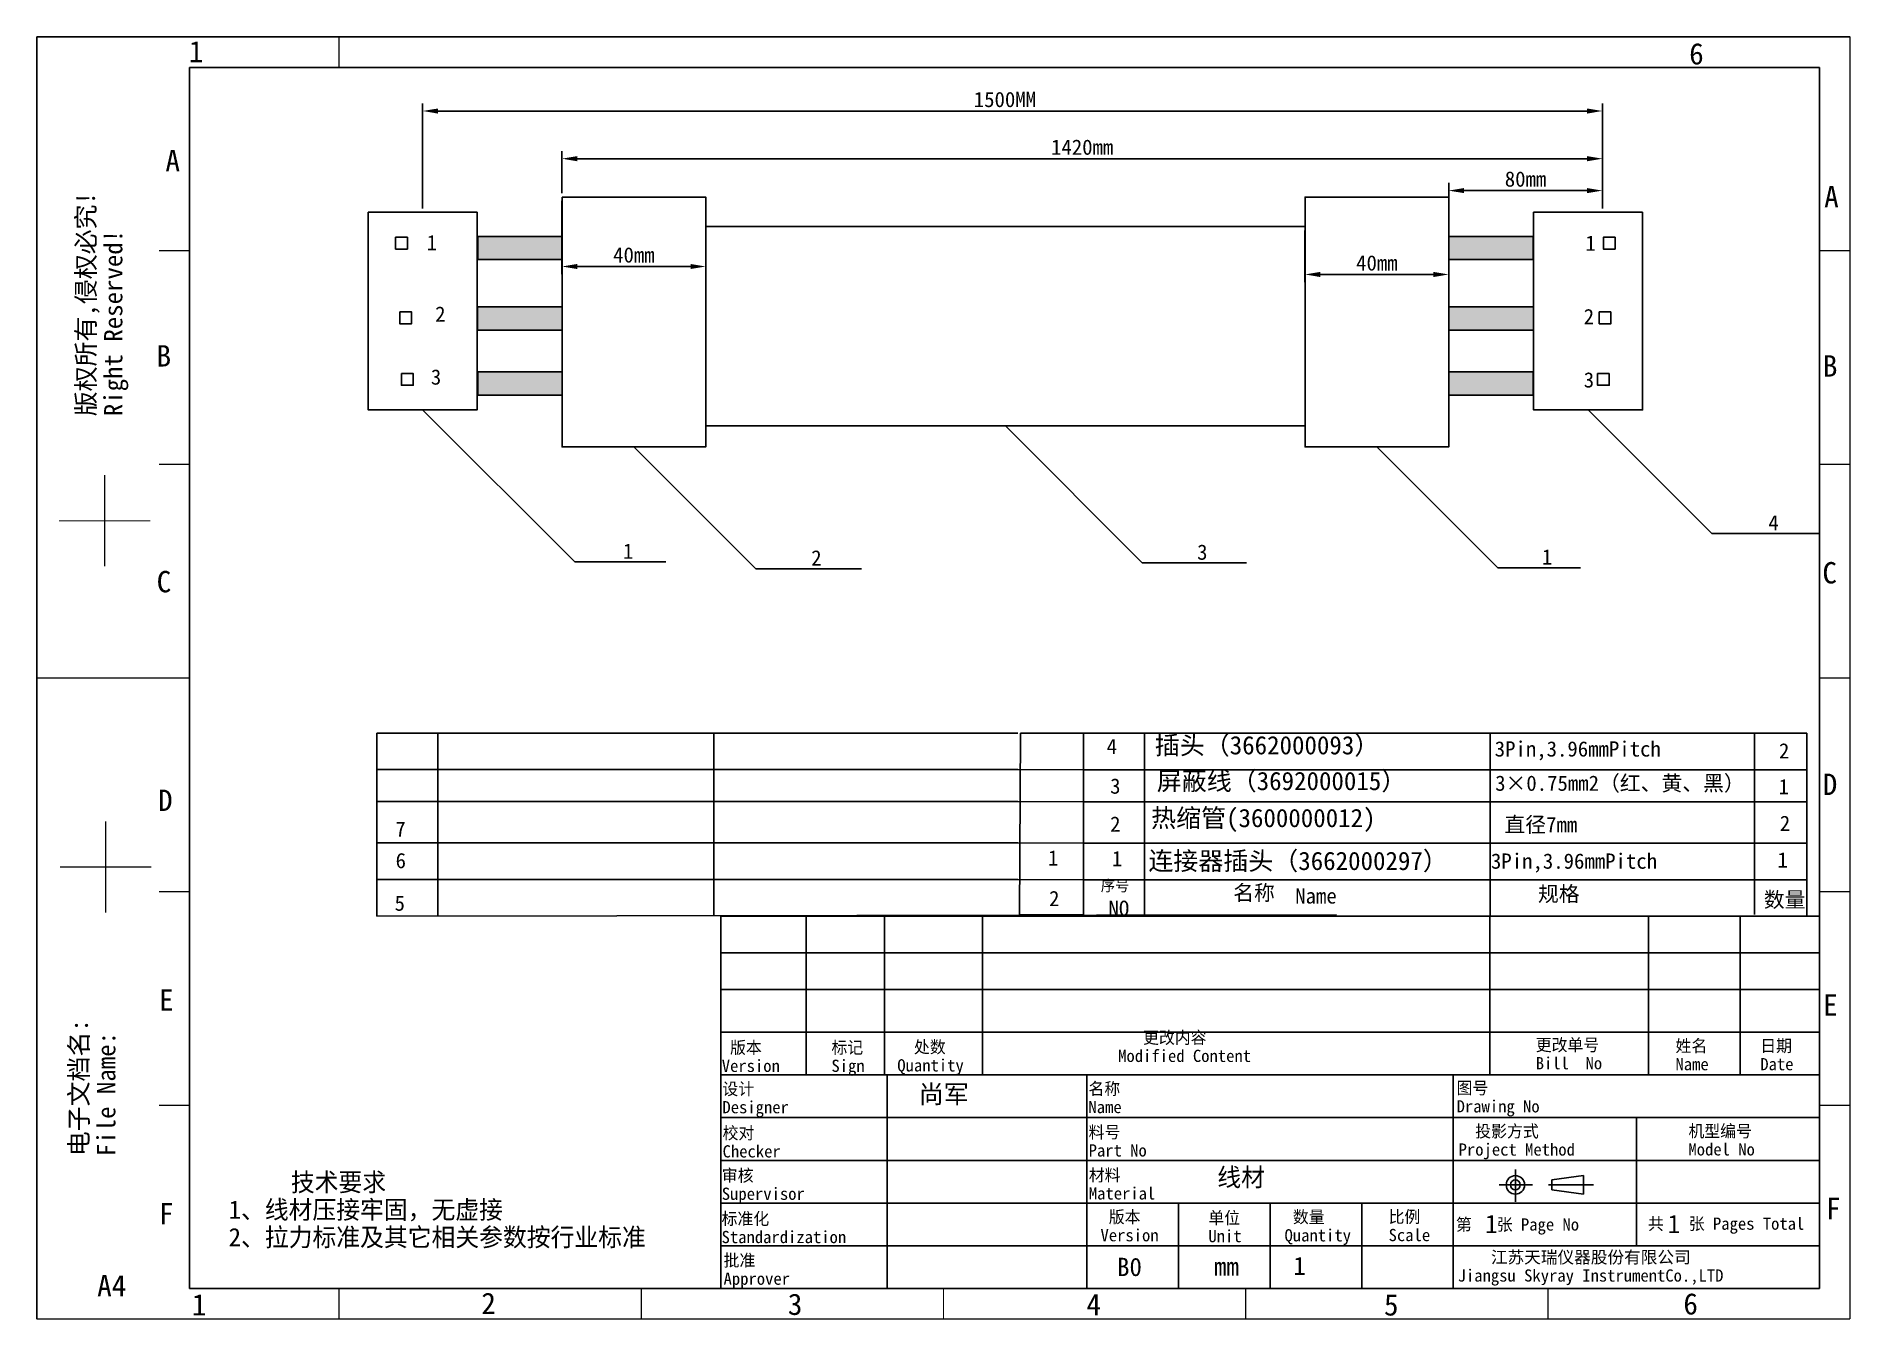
# Model space of a CAD drawing. Header units: millimetres. Extents: x 85 to 382, y -1 to 209.
import ezdxf

# ---------------------------------------------------------------- set-up
doc = ezdxf.new("R2010")
doc.units = ezdxf.units.MM
doc.styles.add('TEXTSTYLE_2', font='simfang_0.ttf')
doc.dimstyles.new('ISO-25', dxfattribs={"dimtxt": 2.5, "dimasz": 2.5, "dimexe": 1.25, "dimexo": 0.625, "dimtad": 1, "dimdsep": 46, "dimtxsty": 'Standard', "dimcen": 2.5, "dimadec": 0, "dimazin": 0, "dimtfac": 1, "dimtmove": 0, "dimatfit": 3, "dimfxl": 1, "dimarcsym": 0})

# ---------------------------------------------------------------- blocks, each defined once
blk = doc.blocks.new('*D2')
at = {"color": 0, "lineweight": -2}
for p, q in [((148.37, 180.73), (148.37, 197.94)), ((150.87, 196.69), (339.12, 196.69)), ((341.62, 180.73), (341.62, 197.94))]:
    blk.add_line(p, q, dxfattribs=at)
at = {"color": 0}
for points in [[(150.87, 197.1), (150.87, 196.27), (148.37, 196.69)], [(339.12, 197.1), (339.12, 196.27), (341.62, 196.69)]]:
    blk.add_solid(points, dxfattribs=at)
at = {"layer": 'Defpoints', "color": 0}
for p in [(341.62, 196.69), (148.37, 180.11), (341.62, 180.11)]:
    blk.add_point(p, dxfattribs=at)
at = {"color": 0, "insert": (243.75, 198.56), "char_height": 2.5, "attachment_point": 5}
blk.add_mtext('1500MM', dxfattribs=at)
blk = doc.blocks.new('*D3')
at = {"color": 0, "lineweight": -2}
for p, q in [((171.2, 181.98), (171.2, 169.97)), ((194.75, 181.98), (194.75, 169.97)), ((173.7, 171.22), (192.25, 171.22))]:
    blk.add_line(p, q, dxfattribs=at)
at = {"color": 0}
for points in [[(173.7, 171.64), (173.7, 170.81), (171.2, 171.22)], [(192.25, 171.64), (192.25, 170.81), (194.75, 171.22)]]:
    blk.add_solid(points, dxfattribs=at)
at = {"layer": 'Defpoints', "color": 0}
for p in [(171.2, 182.6), (194.75, 182.6), (194.75, 171.22)]:
    blk.add_point(p, dxfattribs=at)
at = {"color": 0, "insert": (182.98, 173.1), "char_height": 2.5, "attachment_point": 5}
blk.add_mtext('40mm', dxfattribs=at)
blk = doc.blocks.new('*D4')
at = {"color": 0, "lineweight": -2}
for p, q in [((292.9, 177.12), (292.9, 168.67)), ((316.45, 177.12), (316.45, 168.67)), ((295.4, 169.92), (313.95, 169.92))]:
    blk.add_line(p, q, dxfattribs=at)
at = {"color": 0}
for points in [[(295.4, 170.34), (295.4, 169.5), (292.9, 169.92)], [(313.95, 170.34), (313.95, 169.5), (316.45, 169.92)]]:
    blk.add_solid(points, dxfattribs=at)
at = {"layer": 'Defpoints', "color": 0}
for p in [(292.9, 177.75), (316.45, 177.75), (316.45, 169.92)]:
    blk.add_point(p, dxfattribs=at)
at = {"color": 0, "insert": (304.68, 171.79), "char_height": 2.5, "attachment_point": 5}
blk.add_mtext('40mm', dxfattribs=at)
blk = doc.blocks.new('*D5')
at = {"color": 0, "lineweight": -2}
for p, q in [((171.2, 183.23), (171.2, 190.13)), ((173.7, 188.88), (339.12, 188.88)), ((341.62, 181.36), (341.62, 190.13))]:
    blk.add_line(p, q, dxfattribs=at)
at = {"color": 0}
for points in [[(173.7, 189.3), (173.7, 188.46), (171.2, 188.88)], [(339.12, 189.3), (339.12, 188.46), (341.62, 188.88)]]:
    blk.add_solid(points, dxfattribs=at)
at = {"layer": 'Defpoints', "color": 0}
for p in [(341.62, 188.88), (171.2, 182.6), (341.62, 180.73)]:
    blk.add_point(p, dxfattribs=at)
at = {"color": 0, "insert": (256.41, 190.75), "char_height": 2.5, "attachment_point": 5}
blk.add_mtext('1420mm', dxfattribs=at)
blk = doc.blocks.new('*D6')
at = {"color": 0, "lineweight": -2}
for p, q in [((316.45, 176.77), (316.45, 184.9)), ((341.62, 181.36), (341.62, 184.9)), ((318.95, 183.65), (339.12, 183.65))]:
    blk.add_line(p, q, dxfattribs=at)
at = {"color": 0}
for points in [[(318.95, 184.07), (318.95, 183.24), (316.45, 183.65)], [(339.12, 184.07), (339.12, 183.24), (341.62, 183.65)]]:
    blk.add_solid(points, dxfattribs=at)
at = {"layer": 'Defpoints', "color": 0}
for p in [(341.62, 183.65), (341.62, 180.73), (316.45, 176.15)]:
    blk.add_point(p, dxfattribs=at)
at = {"color": 0, "insert": (329.03, 185.53), "char_height": 2.5, "attachment_point": 5}
blk.add_mtext('80mm', dxfattribs=at)

msp = doc.modelspace()

# ---------------------------------------------------------------- hatches: boundary and pattern name
h = msp.add_hatch(color=256)
h.set_gradient(color1=(255, 0, 0), one_color=1, tint=1)
h.paths.add_polyline_path([(171.203, 176.146), (157.398, 176.146), (157.398, 172.361), (171.203, 172.361)])
h = msp.add_hatch(color=256)
h.set_gradient(color1=(255, 0, 0), one_color=1, tint=1)
h.paths.add_polyline_path([(316.449, 176.146), (330.254, 176.146), (330.254, 172.361), (316.449, 172.361)])
h = msp.add_hatch(color=256)
h.set_gradient(color1=(255, 255, 0), one_color=1, tint=1)
h.paths.add_polyline_path([(171.203, 164.591), (157.346, 164.591), (157.346, 160.805), (171.203, 160.805)])
h = msp.add_hatch(color=256)
h.set_gradient(color1=(255, 255, 0), one_color=1, tint=1)
h.paths.add_polyline_path([(316.449, 164.591), (330.306, 164.591), (330.306, 160.805), (316.449, 160.805)])
h = msp.add_hatch(color=256)
h.set_gradient(color1=(51, 51, 51), one_color=1, tint=1)
h.paths.add_polyline_path([(171.203, 153.952), (157.388, 153.952), (157.388, 150.166), (171.203, 150.166)])
h = msp.add_hatch(color=256)
h.set_gradient(color1=(51, 51, 51), one_color=1, tint=1)
h.paths.add_polyline_path([(316.449, 153.952), (330.264, 153.952), (330.264, 150.166), (316.449, 150.166)])

# ---------------------------------------------------------------- linework, layer by layer
at = {"linetype": 'Continuous'}
for p, q in [((85.191, -1.174), (85.191, 208.826)), ((85.191, 208.826), (382.191, 208.826)), ((110.191, 3.826), (110.191, 203.826)), ((110.191, 203.826), (377.191, 203.826)), ((377.191, 3.826), (377.191, 203.826)), ((197.191, 3.826), (197.191, 64.826)), ((197.191, 64.826), (377.191, 64.826)), ((211.201, 38.826), (211.201, 64.826)), ((224.038, 38.826), (224.038, 64.826)), ((240.057, 38.826), (240.057, 64.826)), ((323.191, 38.826), (323.191, 64.826)), ((349.191, 38.826), (349.191, 64.826)), ((364.191, 38.826), (364.191, 64.826)), ((197.191, 58.826), (377.191, 58.826)), ((197.191, 52.826), (377.191, 52.826)), ((197.191, 45.826), (377.191, 45.826)), ((197.191, 38.826), (377.191, 38.826)), ((224.46, 3.826), (224.46, 38.826)), ((257.191, 3.826), (257.191, 38.826)), ((317.191, 3.826), (317.191, 38.826)), ((197.191, 31.826), (377.191, 31.826)), ((347.191, 10.826), (347.191, 31.826)), ((197.191, 24.826), (377.191, 24.826)), ((324.682, 20.813), (330.142, 20.813)), ((327.365, 23.317), (327.365, 18.037)), ((332.783, 20.813), (340.137, 20.813)), ((338.527, 22.324), (333.352, 21.62)), ((333.352, 21.62), (333.352, 20.007)), ((338.527, 22.324), (338.527, 19.302)), ((333.352, 20.007), (338.527, 19.302)), ((197.191, 17.826), (377.191, 17.826)), ((272.191, 3.826), (272.191, 17.826)), ((287.191, 3.826), (287.191, 17.826)), ((302.191, 3.826), (302.191, 17.826)), ((197.191, 10.826), (377.191, 10.826)), ((110.191, 3.826), (377.191, 3.826))]:
    msp.add_line(p, q, dxfattribs=at)
for p, q in [((148.372, 147.744), (173.281, 122.836)), ((339.28, 147.744), (359.537, 127.487)), ((243.826, 145.103), (266.254, 122.675)), ((182.976, 141.685), (202.928, 121.733)), ((304.676, 141.685), (324.475, 121.886)), ((359.537, 127.487), (377.191, 127.487)), ((173.281, 122.836), (188.226, 122.836)), ((266.254, 122.675), (283.333, 122.675)), ((324.475, 121.886), (338.046, 121.886)), ((202.928, 121.733), (220.244, 121.733)), ((246.278, 94.817), (256.631, 94.776)), ((245.852, 88.817), (256.631, 88.776)), ((140.846, 83.572), (245.855, 83.572)), ((245.855, 83.572), (256.631, 83.53)), ((256.625, 83.53), (375.121, 83.53)), ((245.852, 76.817), (256.631, 76.776)), ((245.852, 70.817), (256.631, 70.776)), ((298.045, 65.026), (140.852, 64.817)), ((246.166, 65.026), (256.631, 65.026))]:
    msp.add_line(p, q)
at = {"linetype": 'Continuous', "lineweight": -3}
for p, q in [((140.852, 94.817), (245.852, 94.817)), ((140.852, 64.817), (140.852, 94.817)), ((150.852, 64.817), (150.852, 94.817)), ((196.049, 64.817), (196.049, 94.817)), ((246.166, 65.026), (246.278, 94.817)), ((256.631, 94.776), (375.121, 94.776)), ((256.631, 64.776), (256.631, 94.776)), ((266.631, 64.776), (266.631, 94.776)), ((323.233, 64.776), (323.233, 94.776)), ((366.507, 65.095), (366.507, 94.776)), ((375.121, 64.776), (375.121, 94.776)), ((377.191, 64.826), (377.191, 94.826)), ((140.852, 88.817), (245.852, 88.817)), ((256.631, 88.776), (375.121, 88.776)), ((140.852, 76.817), (245.852, 76.817)), ((256.631, 76.776), (375.121, 76.776)), ((140.852, 70.817), (245.852, 70.817)), ((256.631, 70.776), (375.121, 70.776))]:
    msp.add_line(p, q, dxfattribs=at)
at = {"linetype": 'Continuous', "lineweight": 0}
msp.add_line((223.741, 65.026), (223.741, 65.026), dxfattribs=at)
at = {"linetype": 'Continuous', "const_width": 0.2}
for points in [[(134.691, 203.826), (134.691, 208.826)], [(382.191, -1.174), (382.191, 208.826)], [(110.191, 173.826), (105.191, 173.826)], [(377.191, 173.826), (382.191, 173.826)], [(96.307, 137.05), (96.307, 122.094)], [(110.191, 138.826), (105.191, 138.826)], [(377.191, 138.826), (382.191, 138.826)], [(88.829, 129.572), (103.785, 129.572)], [(110.191, 103.826), (85.191, 103.826)], [(377.191, 103.826), (382.191, 103.826)], [(96.454, 80.363), (96.454, 65.407)], [(88.976, 72.885), (103.932, 72.885)], [(110.191, 68.826), (105.191, 68.826)], [(377.191, 68.826), (382.191, 68.826)], [(110.191, 33.826), (105.191, 33.826)], [(377.191, 33.826), (382.191, 33.826)], [(134.691, 3.826), (134.691, -1.174)], [(184.191, 3.826), (184.191, -1.174)], [(233.691, 3.826), (233.691, -1.174)], [(283.191, 3.826), (283.191, -1.174)], [(332.691, 3.826), (332.691, -1.174)], [(85.191, -1.174), (382.191, -1.174)]]:
    msp.add_lwpolyline(points, dxfattribs=at)
for points in [[(171.203, 182.604), (194.748, 182.604), (194.748, 141.685), (171.203, 141.685)], [(316.449, 182.604), (292.904, 182.604), (292.904, 141.685), (316.449, 141.685)], [(139.452, 180.11), (157.293, 180.11), (157.293, 147.744), (139.452, 147.744)], [(348.2, 180.11), (330.359, 180.11), (330.359, 147.744), (348.2, 147.744)], [(143.955, 176), (145.881, 176), (145.881, 174.074), (143.955, 174.074)], [(171.203, 176.146), (157.398, 176.146), (157.398, 172.361), (171.203, 172.361)], [(194.748, 177.749), (292.904, 177.749), (292.904, 145.103), (194.748, 145.103)], [(316.449, 176.146), (330.254, 176.146), (330.254, 172.361), (316.449, 172.361)], [(343.697, 176), (341.771, 176), (341.771, 174.074), (343.697, 174.074)], [(144.63, 163.779), (146.556, 163.779), (146.556, 161.853), (144.63, 161.853)], [(171.203, 164.591), (157.346, 164.591), (157.346, 160.805), (171.203, 160.805)], [(316.449, 164.591), (330.306, 164.591), (330.306, 160.805), (316.449, 160.805)], [(343.022, 163.779), (341.096, 163.779), (341.096, 161.853), (343.022, 161.853)], [(144.905, 153.692), (146.831, 153.692), (146.831, 151.766), (144.905, 151.766)], [(171.203, 153.952), (157.388, 153.952), (157.388, 150.166), (171.203, 150.166)], [(316.449, 153.952), (330.264, 153.952), (330.264, 150.166), (316.449, 150.166)], [(342.747, 153.692), (340.821, 153.692), (340.821, 151.766), (342.747, 151.766)]]:
    msp.add_lwpolyline(points, close=True)
at = {"linetype": 'Continuous'}
for radius in [1.511, 0.807]:
    msp.add_circle((327.365, 20.813), radius, dxfattribs=at)

# ---------------------------------------------------------------- texts
at = {"linetype": 'Continuous', "char_height": 3.5, "line_spacing_factor": 0.9, "style": 'TEXTSTYLE_2'}
for s, insert, width, attachment_point in [('1', (110.068, 208.172), 2.42804, 1), ('6', (355.834, 207.816), 2.42804, 1), ('A', (108.63, 190.328), 2.42804, 3), ('A', (377.945, 184.414), 2.42804, 1), ('B', (104.795, 158.338), 2.42804, 1), ('B', (377.734, 156.683), 2.42804, 1), ('C', (377.654, 122.81), 2.42804, 1), ('C', (104.807, 121.36), 2.42804, 1), ('D\\P ', (377.713, 88.163), 2.42804, 1), ('D', (105.038, 85.548), 2.42804, 1), ('E', (105.211, 52.827), 2.42804, 1), ('E', (377.783, 52.019), 2.42804, 1), ('F', (105.193, 17.841), 2.42804, 1), ('F', (378.257, 18.688), 2.42804, 1), ('A4', (95.065, 6.056), 4.85609, 1), ('2', (157.987, 3.154), 2.42804, 1), ('6', (354.884, 3.076), 2.42804, 1), ('1', (110.583, 2.93), 2.42804, 1), ('3', (208.193, 3.005), 2.42804, 1), ('4', (257.094, 2.958), 2.42804, 1), ('5', (305.84, 2.91), 2.42804, 1)]:
    msp.add_mtext(s, dxfattribs=dict(at, insert=insert, width=width, attachment_point=attachment_point))
at = {"linetype": 'Continuous', "attachment_point": 1, "rotation": 90, "line_spacing_factor": 0.9, "style": 'TEXTSTYLE_2'}
for s, insert, char_height, width in [('版权所有,侵权必究!\\PRight Reserved!', (91.708, 146.7), 2.99125, 37.26366), ('电子文档名:\\PFile Name:', (90.561, 25.508), 2.9912, 22.77101)]:
    msp.add_mtext(s, dxfattribs=dict(at, insert=insert, char_height=char_height, width=width))
at = {"attachment_point": 1}
for s, insert, char_height, width in [('{\\fSimSun|b0|i0|c0|p2;1}', (149.025, 176.375), 2.5, 4.48889), ('{\\fSimSun|b0|i0|c0|p2;1}', (338.835, 176.302), 2.5, 4.48889), ('{\\fSimSun|b0|i0|c134|p2;2}', (150.424, 164.676), 2.5, 4.48889), ('{\\fSimSun|b0|i0|c134|p2;2}', (338.558, 164.273), 2.5, 4.48889), ('{\\fSimSun|b0|i0|c134|p2;3}', (149.724, 154.373), 2.5, 4.48889), ('{\\fSimSun|b0|i0|c134|p2;3}', (338.558, 153.903), 2.5, 4.48889), ('{\\fSimSun|b0|i0|c134|p2;4}', (368.802, 130.501), 2.5, 4.48889), ('{\\fSimSun|b0|i0|c0|p2;1}', (181.192, 125.85), 2.5, 4.48889), ('{\\fSimSun|b0|i0|c134|p2;3}', (275.232, 125.689), 2.5, 4.48889), ('{\\fSimSun|b0|i0|c0|p2;1}', (331.699, 124.9), 2.5, 4.48889), ('{\\fSimSun|b0|i0|c134|p2;2}', (212.024, 124.748), 2.5, 4.48889), ('{\\fSimSun|b0|i0|c0|p2;4}', (260.416, 93.856), 2.5, 5.40375), ('{\\fSimSun|b0|i0|c134|p2;插头（\\fFangSong_GB2312|b0|i0|c134|p49;3662000093\\fSimSun|b0|i0|c134|p2;）}', (268.297, 94.317), 3, 52.764), ('3Pin,3.96mmPitch', (323.978, 93.462), 2.5, 38.45404), ('{\\fSimSun|b0|i0|c0|p2;3}', (260.986, 87.376), 2.5, 4.48889), ('{\\fSimSun|b0|i0|c134|p2;屏蔽线（\\fSimSun|b0|i0|c0|p2;3692000015\\fSimSun|b0|i0|c134|p2;）}', (268.623, 88.461), 3, 52.764), ('{\\fSimSun|b0|i0|c0|p2;3×0.75mm2\\fSimSun|b0|i0|c134|p2;（红、黄、黑）}', (324.056, 87.85), 2.5, 45.00735), ('7', (143.91, 80.326), 2.5, 7.83548), ('{\\fSimSun|b0|i0|c0|p2;2}', (260.986, 81.146), 2.5, 4.48889), ('{\\fSimSun|b0|i0|c134|p2;直径\\fSimSun|b0|i0|c0|p2;7mm}', (325.57, 81.069), 2.5, 24.62788), ('6', (143.947, 75.174), 2.5, 7.83548), ('{\\fSimSun|b0|i0|c134|p2;1}', (250.798, 75.596), 2.5, 5.46605), ('{\\fSimSun|b0|i0|c0|p2;1}', (261.276, 75.493), 2.5, 4.48889), ('{\\fFangSong_GB2312|b0|i0|c134|p49;连接器插头（3662000297）}', (267.25, 75.374), 3, 51.75895), ('3Pin,3.96mmPitch', (323.363, 75.09), 2.5, 38.45404), ('{\\fSimSun|b0|i0|c134|p2;2}', (250.986, 68.959), 2.5, 5.46605), ('5', (143.778, 68.204), 2.5, 10)]:
    msp.add_mtext(s, dxfattribs=dict(at, insert=insert, char_height=char_height, width=width))
at = {"linetype": 'Continuous', "lineweight": -3, "char_height": 2.5, "attachment_point": 1}
for s, insert, width in [('{\\fSimSun|b0|i0|c134|p2;2}', (370.538, 93.142), 3.82703), ('{\\fSimSun|b0|i0|c0|p2;1}', (370.474, 87.276), 3.82703), ('{\\fSimSun|b0|i0|c134|p2;2}', (370.679, 81.276), 3.72973), ('{\\fSimSun|b0|i0|c134|p2;1}', (370.294, 75.276), 3.72973), ('{\\fSimSun|b0|i0|c0|p2;Name}', (291.304, 69.385), 6.81081), ('{\\fSimSun|b0|i0|c0|p2;NO}', (260.718, 67.361), 4.04324)]:
    msp.add_mtext(s, dxfattribs=dict(at, insert=insert, width=width))
at = {"linetype": 'Continuous', "attachment_point": 1, "line_spacing_factor": 0.9}
for s, insert, char_height, width in [('{\\fSimSun|b0|i0|c134|p2;热缩管(3600000012)}', (267.696, 82.402), 3, 44.47994), (' 版本\\PVersion', (197.366, 44.307), 2, 9.71218), ('标记\\PSign', (215.332, 44.317), 2, 10.61752), ('  处数\\PQuantity', (226.127, 44.388), 2, 14.09474), ('   更改内容\\PModified Content', (262.297, 45.94), 2, 45.80974), ('更改单号\\PBill  No', (330.695, 44.738), 2, 18.15195), ('姓名\\PName', (353.59, 44.586), 2, 5.54982), ('日期\\PDate', (367.477, 44.586), 2, 5.54982), ('设计\\PDesigner', (197.476, 37.534), 2, 11.09963), ('{\\fSimSun|b0|i0|c134|p2;尚军}', (229.642, 37.174), 3, 22.85978), ('名称\\PName', (257.432, 37.563), 2, 5.54982), ('图号\\PDrawing No', (317.736, 37.679), 2, 23.83262), ('校对\\PChecker', (197.505, 30.3), 2, 9.71218), ('料号\\PPart No', (257.466, 30.456), 2, 9.71218), ('  投影方式\\PProject Method', (318.067, 30.603), 2, 29.17821), ('机型编号\\PModel No', (355.706, 30.627), 2, 11.09963), ('线材', (278.539, 23.568), 3, 8.30258), ('     技术要求\\P1、线材压接牢固，无虚接\\P2、拉力标准及其它相关参数按行业标准\\P ', (116.589, 22.75), 3, 72.65314), ('审核\\PSupervisor', (197.372, 23.357), 2, 13.87454), ('材料\\PMaterial', (257.493, 23.416), 2, 11.09963), ('标准化\\PStandardization', (197.341, 16.267), 2, 20.81181), (' 版本\\PVersion', (259.404, 16.568), 2, 9.71218), ('单位\\PUnit', (277.078, 16.423), 2, 5.54982), (' 数量\\PQuantity', (289.553, 16.554), 2, 11.09963), ('比例\\PScale', (306.599, 16.594), 2, 6.93727), ('第   张 Page No', (317.634, 15.323), 2, 28.79031), ('1', (322.405, 15.911), 3, 2.08118), ('共   张 Pages Total', (349.083, 15.462), 2, 26.34686), ('1', (352.316, 15.911), 3, 2.08118), ('批准\\PApprover', (197.665, 9.45), 2, 11.09963), ('1', (290.989, 9.043), 3, 2.08118), ('    {\\fFangSong_GB2312|b0|i0|c134|p49;江苏天瑞仪器股份有限公司}\\PJiangsu Skyray InstrumentCo.,LTD', (317.908, 9.967), 2, 61.46143), ('B0', (262.112, 8.87), 3, 4.16236), ('mm', (277.997, 8.942), 3, 4.16236)]:
    msp.add_mtext(s, dxfattribs=dict(at, insert=insert, char_height=char_height, width=width))
at = {"color": 7, "linetype": 'Continuous', "lineweight": -3, "attachment_point": 1}
for s, insert, char_height, width in [('序号', (259.456, 70.724), 1.8, 9.69265), ('{\\fSimSun|b0|i0|c134|p2;名称}', (281.14, 69.908), 2.5, 11.06526), ('{\\fSimSun|b0|i0|c134|p2;规格}', (331.063, 69.728), 2.5, 12.06), ('{\\fSimSun|b0|i0|c134|p2;数量}', (368.063, 68.771), 2.5, 9.42222)]:
    msp.add_mtext(s, dxfattribs=dict(at, insert=insert, char_height=char_height, width=width))

# ---------------------------------------------------------------- dimensions: what is measured, and where the dimension line sits
for base, p1, p2, text, picture, middle in [((341.621, 196.685), (148.372, 180.11), (341.621, 180.11), '1500MM', '*D2', (243.747, 196.685)), ((341.621, 188.878), (171.203, 182.604), (341.621, 180.735), '1420mm', '*D5', (256.412, 188.878)), ((341.621, 183.652), (316.449, 176.146), (341.621, 180.735), '80mm', '*D6', (329.035, 183.652)), ((194.748, 171.223), (171.203, 182.604), (194.748, 182.604), '40mm', '*D3', (182.976, 171.223))]:
    dim = msp.add_linear_dim(base=base, p1=p1, p2=p2, text=text, dimstyle='ISO-25')
    dim.commit()
    dim.dimension.update_dxf_attribs({"geometry": picture, "text_midpoint": middle, "dimtype": 160})
dim = msp.add_linear_dim(base=(316.449, 169.92), p1=(292.904, 177.749), p2=(316.449, 177.749), text='40mm', dimstyle='ISO-25')
dim.commit()
dim.dimension.update_dxf_attribs({"geometry": '*D4', "text_midpoint": (304.676, 171.795)})

doc.saveas('drawing.dxf')
